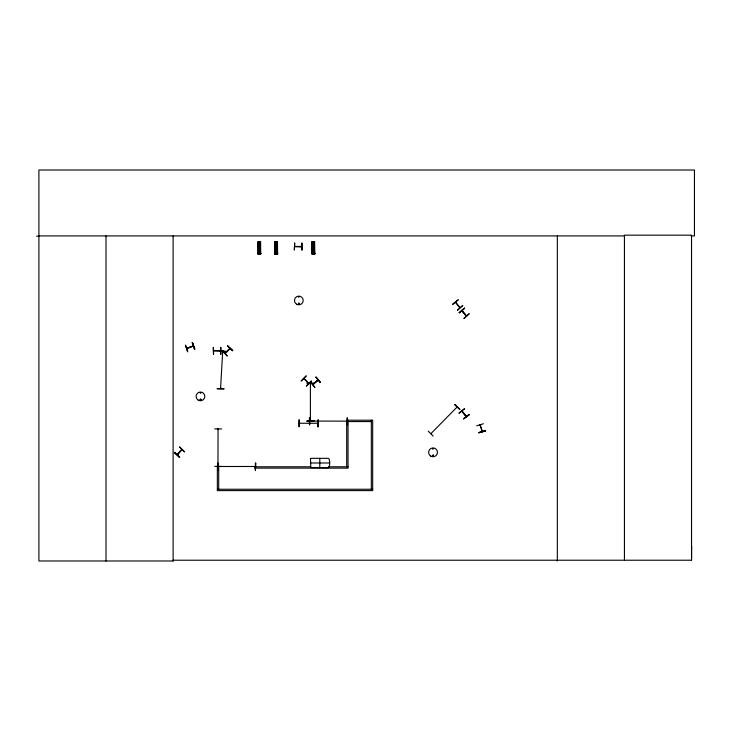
<?xml version="1.0" encoding="UTF-8"?>
<svg xmlns="http://www.w3.org/2000/svg" width="731" height="731" viewBox="0 0 731 731"><rect width="100%" height="100%" fill="white"/><g stroke="black" fill="none" stroke-linecap="round" stroke-linejoin="round"><path stroke-width="1.1" d="M691.033 235.921L694.45 235.921L694.45 170.012L38.907 170.012L38.907 560.988L173.21 560.988L173.119 560.22L691.535 560.22L691.636 546.084M219.355 350.752L226.318 351.501L219.355 350.789M220.552 388.664L220.835 387.896M222.946 352.086L223.01 351.474M220.835 387.969L220.488 388.508M222.672 352.022L222.663 351.456M222.909 352.031L222.982 351.346M220.561 388.59L222.699 351.392M186.752 348.367L187.456 348.431M217.975 465.72L218.331 466.332M310.346 420.745L310.392 420.014L310.675 420.764M200.806 392.867C199.627 391.706 200.76 394.064 200.742 392.51M201.144 399.674C199.389 401.712 200.102 397.655 201.071 399.51M299.299 303.849C298.458 302.141 298.257 305.046 299.198 303.941M299.445 303.895C298.44 301.282 297.773 305.997 299.518 303.73M482.277 431.327L479.938 424.894M459.753 307.696L455.495 302.342M461.928 310.757L466.204 316.148M461.901 310.73L466.46 315.902M461.928 411.288L466.259 416.624L461.855 411.197M462.038 411.041L462.385 411.855M466.195 416.615L466.076 415.957M218.012 429.088L218.03 429.627M218.012 465.72L218.331 466.204M310.355 420.161L310.638 420.718L310.675 420.033M181.781 449.401L177.103 454.554L177.816 454.179M430.888 433.675L457.067 407.057M186.908 348.559L193.349 346.065L186.871 348.276M432.633 455.367C432.935 457.359 434.086 454.243 432.642 455.495M255.311 466.807L254.58 466.807L255.183 466.844M347.234 421.376L346.448 421.138L347.225 421.138M294.73 246.448L301.574 246.767M456.573 407.459L457.24 407.231M229.415 348.687L229.909 348.294M230.091 348.532L225.148 353.411M313.617 384.195L312.786 384.497L318.104 380.184M317.729 380.632L317.967 379.837L312.85 384.351M457.186 407.386L456.573 407.56L456.939 407.14M200.806 400.003C200.714 398.103 199.609 400.561 200.577 400.076M433.492 456.053C432.944 452.964 432.176 458.118 433.593 455.294M218.021 466.497L255.183 466.488M347.161 421.44L346.604 421.421M220.451 350.999L213.553 350.734L220.543 350.734M177.779 454.179L177.331 454.764L181.882 449.565M181.635 449.455L181.544 450.122L181.736 449.446M177.423 454.673L181.918 449.611M184.468 451.813L179.515 446.879L184.504 451.776M301.218 380.924L306.134 375.953M306.298 385.931L311.205 380.961M306.481 386.114L311.415 381.171M428.22 431.144L433.154 436.087M454.664 404.691L459.708 409.534M222.589 350.853L227.277 356.043L222.553 350.889M229.826 348.349L224.974 353.237M230.137 348.523L225.303 353.356M232.741 350.578L227.533 345.909L232.723 350.597M308.592 383.464L303.831 378.375L308.72 383.208M310.547 381.984L314.924 387.439L310.474 382.048M313.087 384.616L318.113 380.111M310.401 384.086L310.675 383.4L310.328 384.013M452.635 304.169L458.072 299.783M452.818 304.388L458.236 299.984M459.854 307.705L455.76 302.241M464.432 308.116L459.232 312.795M459.178 312.722L464.413 308.089M459.223 312.786L464.66 308.391M469.128 313.891L463.883 318.524L469.064 313.818M458.995 413.024L464.432 408.638M459.178 413.243L464.596 408.839M463.673 418.781L469.311 414.641L463.646 418.744M463.701 418.817L469.128 414.413M298.741 296.466C297.819 297.882 300.231 296.466 298.595 296.594M225.468 352.735L225.276 353.329M192.664 346.028L193.267 345.836M185.528 345.224L187.693 351.876L185.482 345.233M186.816 348.34L193.167 345.845M476.694 425.817L483.374 423.752M478.851 432.615L485.612 430.824L478.842 432.569M478.869 432.661L485.53 430.55M478.942 432.907L485.603 430.797M309.971 421.065L347.152 421.138M313.562 253.767L313.462 254.141M299.07 419.886L299.089 426.877L299.207 419.886M258.098 242.975L260.428 242.948M274.975 242.975L277.305 242.948M312.146 242.975L314.476 242.948M258.107 243.825L260.437 243.807M274.993 243.825L277.314 243.807M312.155 243.825L314.485 243.807M258.116 245.104L260.446 245.086M275.002 245.104L277.332 245.086M312.164 245.104L314.494 245.086M258.125 246.246L260.455 246.219M275.011 246.246L277.341 246.219M312.174 246.246L314.504 246.219M258.144 247.526L260.474 247.498M275.03 247.526L277.36 247.498M312.192 247.526L314.522 247.498M258.207 253.017L260.538 252.999M275.084 253.017L277.415 252.999M257.824 253.383L260.93 253.355M257.824 253.483L260.93 253.447M274.701 253.383L277.807 253.447M312.256 253.017L314.577 252.999M311.863 253.383L314.97 253.355M311.872 253.483L314.979 253.447M277.616 254.278L274.92 254.315L274.838 241.696L277.478 241.65L277.606 254.278M307.029 383.053L314.01 383.364L307.02 383.017M309.414 417.766L309.487 424.757M307.029 420.91L314.01 420.864M309.917 421.403L310.456 421.056M346.531 421.385L347.161 421.376M347.289 424.748L347.207 417.766L347.609 424.748M214.676 428.914L221.667 428.923M221.667 466.424L214.676 466.369M36.55 236.195L38.907 236.186M38.907 235.921L624.438 235.921M301.72 243.076L301.812 250.066M294.803 246.448L301.72 246.448M301.72 246.694L294.73 246.694M220.926 347.362L220.899 354.343M213.553 354.343L213.196 347.362M348.038 421.559L371.33 421.559M299.308 423.258L317.939 423.258M310.483 462.988L329.114 462.988M310.556 466.78L254.891 466.78L254.891 468.132L348.038 468.132L348.038 420.197M328.731 466.78L348.038 466.78M217.354 489.249L372.682 489.249M462.083 310.574L466.396 315.883M217.18 388.536L224.161 388.846L217.171 388.846M432.853 449.044L433.145 448.35L432.953 449.053M218.295 428.942L218.295 429.645M462.156 411.133L466.396 416.405M174.545 452.416L179.735 457.085M174.371 452.608L179.561 457.277M454.92 404.435L459.89 409.342M306.161 375.99L301.254 380.961M227.597 345.845L232.504 350.816M315.801 377.306L320.48 382.487M192.372 342.565L194.903 349.08M192.134 342.656L194.656 349.171M480.194 424.885L482.259 431.409M217.975 466.204L218.048 429.015M314.595 254.278L314.184 241.659M314.129 241.659L313.955 254.278M313.782 254.287L313.078 254.297M312.767 241.687L312.85 254.306M312.603 241.687L312.694 254.306M312.402 241.687L312.548 254.306M312.311 241.687L312.439 254.306M312.155 241.696L312.247 254.315M277.113 241.659L277.25 254.278M276.967 241.659L277.003 254.278L276.72 241.659M276.656 241.659L276.802 254.278M276.62 254.287L275.907 254.297M275.55 241.687L275.742 254.306M275.395 241.687L275.578 254.306M275.295 241.687L275.377 254.306M275.276 254.306L275.094 241.687L275.103 254.315M260.41 241.659L260.364 254.278M259.953 241.659L260.117 254.278M258.409 241.687L258.646 254.306M258.253 241.687L258.098 254.315M309.706 417.766L309.752 424.748M255.357 463.152L255.448 470.134M217.856 463.152L217.929 470.143L217.884 463.152L217.564 466.15M691.535 560.22L691.535 235.163L624.438 235.163L624.438 560.22M557.333 235.921L557.333 560.988M371.33 420.197L371.33 489.249M346.686 466.78L346.686 420.197L372.682 420.197L372.682 490.611L217.354 490.611L217.354 465.967L218.706 465.967L218.706 489.249M319.794 458.328L319.794 467.648M310.401 383.455L310.401 420.718M302.077 243.076L302.077 250.066M220.643 347.362L220.643 354.343M213.461 347.362L213.507 354.343M173.11 235.921L173.11 560.988M106.013 235.921L106.013 560.988M258.801 246.749C259.45 248.714 260.318 245.333 258.801 246.749M275.678 246.749C276.336 248.714 277.204 245.333 275.678 246.749M312.85 246.749C313.498 248.714 314.367 245.333 312.85 246.749M310.501 458.83L310.821 467.557L328.429 467.648C330.202 467.082 330.202 458.894 328.429 458.328L311.159 458.328L310.501 458.83M174.608 452.343L179.543 457.295L174.608 452.343M316.048 377.077L320.406 382.551L316.048 377.077M462.705 305.485L457.533 310.191L462.705 305.485M192.408 342.556L194.574 349.208L192.408 342.556M318.159 419.886L317.985 426.867L318.159 419.886M260.592 241.65L257.897 241.696L258.052 254.315L260.729 254.278L260.592 241.65M314.641 241.65L311.945 241.696L312.091 254.315L314.778 254.278L314.641 241.65M314.01 420.764L307.029 421.202L314.01 420.764M255.695 463.152L255.357 470.143L255.695 463.152M294.73 243.076L294.346 250.066L294.639 243.076M277.433 254.278L277.314 241.659L277.405 254.278M259.971 254.278L259.788 241.659L259.907 254.278M258.856 254.306L258.719 241.687L258.847 254.306M430.833 456.171A4.423 4.423 0 0 0 437.467 452.343A4.423 4.423 0 0 0 430.833 448.514A4.423 4.423 0 0 0 430.833 456.171M198.284 400.177A4.359 4.359 0 0 0 204.826 396.403A4.359 4.359 0 0 0 198.284 392.629A4.359 4.359 0 0 0 198.284 400.177M296.658 304.242A4.368 4.368 0 0 0 303.201 300.459A4.368 4.368 0 0 0 296.658 296.685A4.368 4.368 0 0 0 296.658 304.242"/></g></svg>
